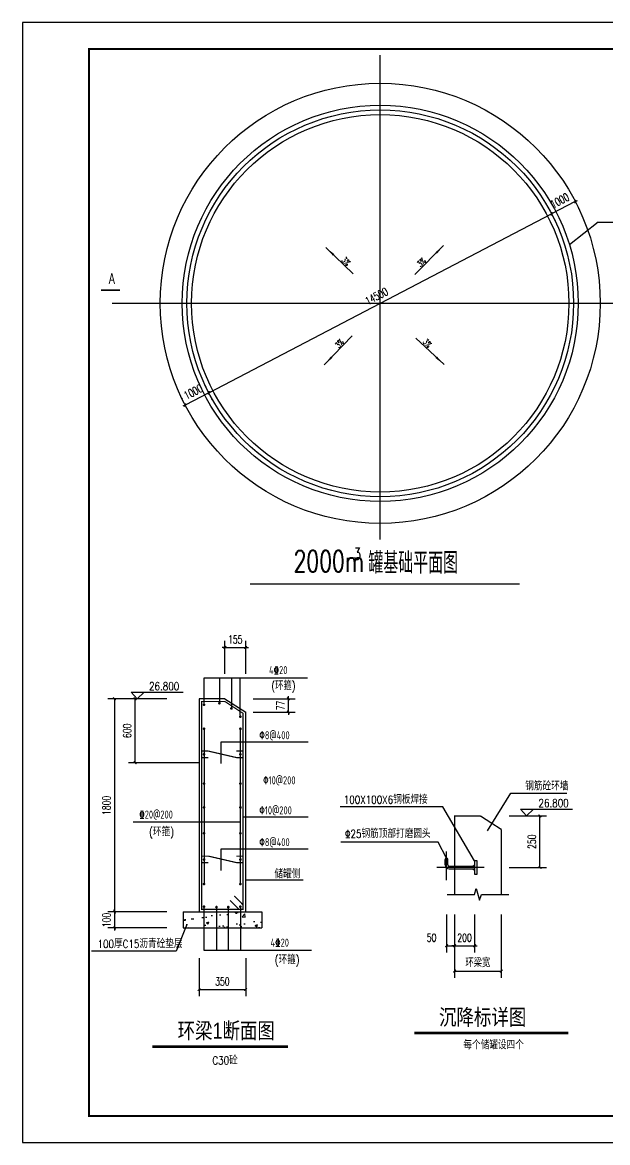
# Model space of a CAD drawing. Extents: x -957741 to -898341, y 205075 to 247075.
# Drawn here: x -957741 to -935798, y 205075 to 247075 of the extents above; entities that cross this region are included whole.
import ezdxf
from ezdxf.enums import TextEntityAlignment as Align

# ---------------------------------------------------------------- set-up
doc = ezdxf.new("R2010")
doc.units = 0
doc.header["$LTSCALE"] = 1000
doc.linetypes.add('ACAD_ISO04W100', pattern=[30.5, 24, -3, 0.5, -3])
doc.layers.get('0').update_dxf_attribs({"linetype": 'CONTINUOUS'})
doc.layers.get('Defpoints').update_dxf_attribs({"linetype": 'CONTINUOUS'})
doc.layers.add('OTHER', color=7, linetype='CONTINUOUS')
doc.layers.add('TEXT', color=7, linetype='CONTINUOUS')
doc.styles.add('_HZTCH', font='txt.shx', dxfattribs={"width": 0.8, "bigfont": '!hztxt.shx'})
doc.styles.add('_HZTXT', font='txt', dxfattribs={"width": 0.8, "bigfont": 'HZTXT'})
doc.styles.add('_SIMPLEX', font='SIMPLEX.shx', dxfattribs={"width": 0.8})
doc.styles.add('A', font='arial.ttf')
doc.styles.add('DIM_FONT', font='SIMPLEX', dxfattribs={"width": 0.7, "bigfont": 'GBCBIG'})
doc.styles.add('HZ', font='txt.shx', dxfattribs={"width": 0.7, "height": 5, "bigfont": 'hztxt.shx'})
doc.styles.get("Standard").update_dxf_attribs({"font": 'tssdeng.shx', "height": 3, "bigfont": 'ahztxt.shx'})
doc.dimstyles.new('DIMN', dxfattribs={"dimtxt": 300, "dimasz": 100, "dimexe": 250, "dimexo": 300, "dimgap": 150, "dimtad": 1, "dimdec": 0, "dimzin": 0, "dimdsep": 46, "dimtxsty": 'DIM_FONT', "dimblk": 'ARCHTICK', "dimcen": 0.09, "dimclrt": 7, "dimazin": 2, "dimtfac": 1, "dimtdec": 0, "dimtix": 1, "dimtmove": 2, "dimatfit": 3, "dimldrblk": 'ARCHTICK', "dimfxl": 1, "dimtolj": 1, "dimtzin": 0, "dimarcsym": 0})

# ---------------------------------------------------------------- blocks, each defined once
blk = doc.blocks.new('_ArchTick')
at = {"color": 0, "linetype": 'ByBlock', "const_width": 0.4}
blk.add_lwpolyline([(-0.5, -0.5), (0.5, 0.5)], dxfattribs=at)
blk = doc.blocks.new('*D85')
at = {"layer": 'Defpoints', "color": 0, "transparency": 16777216}
for p in [(-937009, 240357), (-937896, 239895), (-937896, 239895)]:
    blk.add_point(p, dxfattribs=at)
at = {"layer": 'OTHER', "color": 0, "lineweight": -2, "transparency": 16777216}
for p, q in [((-937009, 240357), (-937896, 239895)), ((-937009, 240357), (-936921, 240403)), ((-937896, 239895), (-937985, 239848)), ((-936871, 240091), (-936894, 240136)), ((-937757, 239629), (-937781, 239673))]:
    blk.add_line(p, q, dxfattribs=at)
at = {"layer": 'OTHER', "color": 0, "lineweight": -2, "transparency": 16777216, "xscale": 100, "yscale": 100, "zscale": 100}
for p, rotation in [((-937009, 240357), 207.5466271343688), ((-937896, 239895), 27.54662713436881)]:
    blk.add_blockref('_ArchTick', p, dxfattribs=dict(at, rotation=rotation))
at = {"layer": 'OTHER', "color": 7, "transparency": 16777216, "insert": (-937592, 240392), "char_height": 300, "attachment_point": 5, "rotation": 27.5466, "style": 'DIM_FONT'}
blk.add_mtext('\\A1;1000', dxfattribs=at)
blk = doc.blocks.new('*D84')
at = {"layer": 'Defpoints', "color": 0, "transparency": 16777216}
for p in [(-937896, 239895), (-937896, 239895), (-950752, 233189)]:
    blk.add_point(p, dxfattribs=at)
at = {"layer": 'OTHER', "color": 0, "lineweight": -2, "transparency": 16777216}
for p, q in [((-950752, 233189), (-937896, 239895)), ((-937757, 239629), (-937781, 239673)), ((-950614, 232923), (-950637, 232967))]:
    blk.add_line(p, q, dxfattribs=at)
at = {"layer": 'OTHER', "color": 0, "lineweight": -2, "transparency": 16777216, "xscale": 100, "yscale": 100, "zscale": 100}
for p, rotation in [((-937896, 239895), 27.54662713436542), ((-950752, 233189), 207.5466271343654)]:
    blk.add_blockref('_ArchTick', p, dxfattribs=dict(at, rotation=rotation))
at = {"layer": 'OTHER', "color": 7, "transparency": 16777216, "insert": (-944463, 236808), "char_height": 300, "attachment_point": 5, "rotation": 27.5466, "style": 'DIM_FONT'}
blk.add_mtext('\\A1;14500', dxfattribs=at)
blk = doc.blocks.new('_ARROW')
blk.add_solid([(0, 0), (-1, 0.1), (-1, -0.1)])
blk = doc.blocks.new('*D83')
at = {"layer": 'Defpoints', "color": 0, "transparency": 16777216}
for p in [(-950752, 233189), (-951639, 232726), (-951639, 232726)]:
    blk.add_point(p, dxfattribs=at)
at = {"layer": 'OTHER', "color": 0, "lineweight": -2, "transparency": 16777216}
for p, q in [((-950752, 233189), (-951639, 232726)), ((-950891, 233455), (-950868, 233411)), ((-950752, 233189), (-950664, 233235)), ((-951778, 232992), (-951755, 232948)), ((-951639, 232726), (-951728, 232680))]:
    blk.add_line(p, q, dxfattribs=at)
at = {"layer": 'OTHER', "color": 0, "lineweight": -2, "transparency": 16777216, "xscale": 100, "yscale": 100, "zscale": 100}
for p, rotation in [((-950752, 233189), 207.5466271343689), ((-951639, 232726), 27.5466271343689)]:
    blk.add_blockref('_ArchTick', p, dxfattribs=dict(at, rotation=rotation))
at = {"layer": 'OTHER', "color": 7, "transparency": 16777216, "insert": (-951334, 233224), "char_height": 300, "attachment_point": 5, "rotation": 27.5466, "style": 'DIM_FONT'}
blk.add_mtext('\\A1;1000', dxfattribs=at)
blk = doc.blocks.new('*D81')
at = {"layer": 'Defpoints', "color": 0, "transparency": 16777216}
for p in [(-952328, 213721), (-954288, 213121), (-952328, 213121)]:
    blk.add_point(p, dxfattribs=at)
at = {"layer": 'OTHER', "color": 0, "lineweight": -2, "transparency": 16777216}
for p, q in [((-954288, 213721), (-954288, 213821)), ((-952328, 213721), (-954538, 213721)), ((-954288, 213721), (-954288, 213121)), ((-952328, 213121), (-954538, 213121)), ((-954288, 213121), (-954288, 213021))]:
    blk.add_line(p, q, dxfattribs=at)
at = {"layer": 'OTHER', "color": 0, "lineweight": -2, "transparency": 16777216, "xscale": 100, "yscale": 100, "zscale": 100}
for p, rotation in [((-954288, 213721), 270), ((-954288, 213121), 90)]:
    blk.add_blockref('_ArchTick', p, dxfattribs=dict(at, rotation=rotation))
at = {"layer": 'OTHER', "color": 7, "transparency": 16777216, "insert": (-954588, 213421), "char_height": 300, "attachment_point": 5, "rotation": 90, "style": 'DIM_FONT'}
blk.add_mtext('\\A1;100', dxfattribs=at)
blk = doc.blocks.new('*D75')
at = {"layer": 'Defpoints', "color": 0, "transparency": 16777216}
for p in [(-939787, 217320), (-938335, 217320), (-939787, 215390)]:
    blk.add_point(p, dxfattribs=at)
at = {"layer": 'OTHER', "color": 0, "lineweight": -2, "transparency": 16777216}
for p, q in [((-939487, 217320), (-938085, 217320)), ((-938335, 215390), (-938335, 217320)), ((-939487, 215390), (-938085, 215390))]:
    blk.add_line(p, q, dxfattribs=at)
at = {"layer": 'OTHER', "color": 0, "lineweight": -2, "transparency": 16777216, "xscale": 100, "yscale": 100, "zscale": 100}
for p, rotation in [((-938335, 217320), 90), ((-938335, 215390), 270)]:
    blk.add_blockref('_ArchTick', p, dxfattribs=dict(at, rotation=rotation))
at = {"layer": 'OTHER', "color": 7, "transparency": 16777216, "insert": (-938635, 216355), "char_height": 300, "attachment_point": 5, "rotation": 90, "style": 'DIM_FONT'}
blk.add_mtext('\\A1;250', dxfattribs=at)
blk = doc.blocks.new('*D74')
at = {"layer": 'Defpoints', "color": 0, "transparency": 16777216}
for p in [(-941537, 213928), (-940787, 213928), (-940787, 212457)]:
    blk.add_point(p, dxfattribs=at)
at = {"layer": 'OTHER', "color": 0, "lineweight": -2, "transparency": 16777216}
for p, q in [((-941537, 213628), (-941537, 212207)), ((-940787, 213628), (-940787, 212207)), ((-941537, 212457), (-941637, 212457)), ((-941537, 212457), (-940787, 212457)), ((-940787, 212457), (-940687, 212457))]:
    blk.add_line(p, q, dxfattribs=at)
at = {"layer": 'OTHER', "color": 0, "lineweight": -2, "transparency": 16777216, "xscale": 100, "yscale": 100, "zscale": 100}
blk.add_blockref('_ArchTick', (-941537, 212457), dxfattribs=at)
at = {"layer": 'OTHER', "color": 0, "lineweight": -2, "transparency": 16777216, "xscale": 100, "yscale": 100, "zscale": 100, "rotation": 180}
blk.add_blockref('_ArchTick', (-940787, 212457), dxfattribs=at)
at = {"layer": 'OTHER', "color": 7, "transparency": 16777216, "insert": (-941162, 212757), "char_height": 300, "attachment_point": 5, "style": 'DIM_FONT'}
blk.add_mtext('\\A1;200', dxfattribs=at)
blk = doc.blocks.new('*D73')
at = {"layer": 'Defpoints', "color": 0, "transparency": 16777216}
for p in [(-941837, 213928), (-941537, 213928), (-941537, 212457)]:
    blk.add_point(p, dxfattribs=at)
at = {"layer": 'OTHER', "color": 0, "lineweight": -2, "transparency": 16777216}
for p, q in [((-941837, 213628), (-941837, 212207)), ((-941537, 213628), (-941537, 212207)), ((-941837, 212457), (-941537, 212457))]:
    blk.add_line(p, q, dxfattribs=at)
at = {"layer": 'OTHER', "color": 0, "lineweight": -2, "transparency": 16777216, "xscale": 100, "yscale": 100, "zscale": 100, "rotation": 180}
blk.add_blockref('_ArchTick', (-941837, 212457), dxfattribs=at)
at = {"layer": 'OTHER', "color": 0, "lineweight": -2, "transparency": 16777216, "xscale": 100, "yscale": 100, "zscale": 100}
blk.add_blockref('_ArchTick', (-941537, 212457), dxfattribs=at)
at = {"layer": 'OTHER', "color": 7, "transparency": 16777216, "insert": (-942398, 212757), "char_height": 300, "attachment_point": 5, "style": 'DIM_FONT'}
blk.add_mtext('\\A1;50', dxfattribs=at)
blk = doc.blocks.new('*D2')
at = {"layer": 'Defpoints', "color": 0, "transparency": 16777216}
for p in [(-941537, 213928), (-939787, 213928), (-939787, 211505)]:
    blk.add_point(p, dxfattribs=at)
at = {"layer": 'OTHER', "color": 0, "lineweight": -2, "transparency": 16777216}
for p, q in [((-941537, 213628), (-941537, 211255)), ((-939787, 213628), (-939787, 211255)), ((-941537, 211505), (-939787, 211505))]:
    blk.add_line(p, q, dxfattribs=at)
at = {"layer": 'OTHER', "color": 0, "lineweight": -2, "transparency": 16777216, "xscale": 100, "yscale": 100, "zscale": 100, "rotation": 180}
blk.add_blockref('_ArchTick', (-941537, 211505), dxfattribs=at)
at = {"layer": 'OTHER', "color": 0, "lineweight": -2, "transparency": 16777216, "xscale": 100, "yscale": 100, "zscale": 100}
blk.add_blockref('_ArchTick', (-939787, 211505), dxfattribs=at)
at = {"layer": 'OTHER', "color": 7, "transparency": 16777216, "insert": (-940662, 211805), "char_height": 300, "attachment_point": 5, "style": '_HZTCH'}
blk.add_mtext('\\A1;环梁宽', dxfattribs=at)
blk = doc.blocks.new('*D72')
at = {"layer": 'Defpoints', "color": 0, "transparency": 16777216}
for p in [(-952328, 221714), (-954288, 213721), (-952328, 213721)]:
    blk.add_point(p, dxfattribs=at)
at = {"layer": 'OTHER', "color": 0, "lineweight": -2, "transparency": 16777216}
for p, q in [((-952328, 221714), (-954538, 221714)), ((-954288, 221714), (-954288, 213721)), ((-952328, 213721), (-954538, 213721))]:
    blk.add_line(p, q, dxfattribs=at)
at = {"layer": 'OTHER', "color": 0, "lineweight": -2, "transparency": 16777216, "xscale": 100, "yscale": 100, "zscale": 100}
for p, rotation in [((-954288, 221714), 90), ((-954288, 213721), 270)]:
    blk.add_blockref('_ArchTick', p, dxfattribs=dict(at, rotation=rotation))
at = {"layer": 'OTHER', "color": 7, "transparency": 16777216, "insert": (-954588, 217718), "char_height": 300, "attachment_point": 5, "rotation": 90, "style": 'DIM_FONT'}
blk.add_mtext('\\A1;1800', dxfattribs=at)
blk = doc.blocks.new('*D71')
at = {"layer": 'Defpoints', "color": 0, "transparency": 16777216}
for p in [(-951118, 211994), (-949368, 211994), (-949368, 210814)]:
    blk.add_point(p, dxfattribs=at)
at = {"layer": 'OTHER', "color": 0, "lineweight": -2, "transparency": 16777216}
for p, q in [((-951118, 211994), (-951118, 210564)), ((-949368, 211994), (-949368, 210564)), ((-951118, 210814), (-949368, 210814))]:
    blk.add_line(p, q, dxfattribs=at)
at = {"layer": 'OTHER', "color": 0, "lineweight": -2, "transparency": 16777216, "xscale": 100, "yscale": 100, "zscale": 100, "rotation": 180}
blk.add_blockref('_ArchTick', (-951118, 210814), dxfattribs=at)
at = {"layer": 'OTHER', "color": 0, "lineweight": -2, "transparency": 16777216, "xscale": 100, "yscale": 100, "zscale": 100}
blk.add_blockref('_ArchTick', (-949368, 210814), dxfattribs=at)
at = {"layer": 'OTHER', "color": 7, "transparency": 16777216, "insert": (-950243, 211114), "char_height": 300, "attachment_point": 5, "style": 'DIM_FONT'}
blk.add_mtext('\\A1;350', dxfattribs=at)
blk = doc.blocks.new('*D70')
at = {"layer": 'Defpoints', "color": 0, "transparency": 16777216}
for p in [(-949088, 221714), (-947765, 221714), (-949088, 221214)]:
    blk.add_point(p, dxfattribs=at)
at = {"layer": 'OTHER', "color": 0, "lineweight": -2, "transparency": 16777216}
for p, q in [((-947765, 221714), (-947765, 221814)), ((-949088, 221714), (-947515, 221714)), ((-947765, 221214), (-947765, 221714)), ((-949088, 221214), (-947515, 221214)), ((-947765, 221214), (-947765, 221114))]:
    blk.add_line(p, q, dxfattribs=at)
at = {"layer": 'OTHER', "color": 0, "lineweight": -2, "transparency": 16777216, "xscale": 100, "yscale": 100, "zscale": 100}
for p, rotation in [((-947765, 221714), 270), ((-947765, 221214), 90)]:
    blk.add_blockref('_ArchTick', p, dxfattribs=dict(at, rotation=rotation))
at = {"layer": 'OTHER', "color": 7, "transparency": 16777216, "insert": (-948065, 221464), "char_height": 300, "attachment_point": 5, "rotation": 90, "style": 'DIM_FONT'}
blk.add_mtext('\\A1;77', dxfattribs=at)
blk = doc.blocks.new('*D69')
at = {"layer": 'Defpoints', "color": 0, "transparency": 16777216}
for p in [(-949368, 223640), (-950150, 222656), (-949368, 222656)]:
    blk.add_point(p, dxfattribs=at)
at = {"layer": 'OTHER', "color": 0, "lineweight": -2, "transparency": 16777216}
for p, q in [((-950150, 222656), (-950150, 223890)), ((-949368, 222656), (-949368, 223890)), ((-950150, 223640), (-950250, 223640)), ((-950150, 223640), (-949368, 223640)), ((-949368, 223640), (-949268, 223640))]:
    blk.add_line(p, q, dxfattribs=at)
at = {"layer": 'OTHER', "color": 0, "lineweight": -2, "transparency": 16777216, "xscale": 100, "yscale": 100, "zscale": 100}
blk.add_blockref('_ArchTick', (-950150, 223640), dxfattribs=at)
at = {"layer": 'OTHER', "color": 0, "lineweight": -2, "transparency": 16777216, "xscale": 100, "yscale": 100, "zscale": 100, "rotation": 180}
blk.add_blockref('_ArchTick', (-949368, 223640), dxfattribs=at)
at = {"layer": 'OTHER', "color": 7, "transparency": 16777216, "insert": (-949759, 223940), "char_height": 300, "attachment_point": 5, "style": 'DIM_FONT'}
blk.add_mtext('\\A1;155', dxfattribs=at)
blk = doc.blocks.new('*D87')
at = {"layer": 'Defpoints', "color": 0, "transparency": 16777216}
for p in [(-953514, 221714), (-952408, 221714), (-952408, 219314)]:
    blk.add_point(p, dxfattribs=at)
at = {"layer": 'OTHER', "color": 0, "lineweight": -2, "transparency": 16777216}
for p, q in [((-952408, 221714), (-953764, 221714)), ((-953514, 219314), (-953514, 221714)), ((-952408, 219314), (-953764, 219314))]:
    blk.add_line(p, q, dxfattribs=at)
at = {"layer": 'OTHER', "color": 0, "lineweight": -2, "transparency": 16777216, "xscale": 100, "yscale": 100, "zscale": 100}
for p, rotation in [((-953514, 221714), 90), ((-953514, 219314), 270)]:
    blk.add_blockref('_ArchTick', p, dxfattribs=dict(at, rotation=rotation))
at = {"layer": 'OTHER', "color": 7, "transparency": 16777216, "insert": (-953814, 220514), "char_height": 300, "attachment_point": 5, "rotation": 90, "style": 'DIM_FONT'}
blk.add_mtext('\\A1;600', dxfattribs=at)

msp = doc.modelspace()

# ---------------------------------------------------------------- hatches: boundary and pattern name
at = {"layer": 'OTHER'}
h = msp.add_hatch(color=256, dxfattribs=at)
h.paths.add_polyline_path([(-940787.2, 215440.1), (-940787.2, 215489.4), (-940846.1, 215440.1)])
h.paths.add_polyline_path([(-940787.2, 215290.8), (-940787.2, 215340.1), (-940846.1, 215340.1)])
h = msp.add_hatch(dxfattribs=at)
h.set_pattern_fill('AR-CONC', color=256, scale=5, style=0)
h.set_pattern_definition([(50, (-1442048.9, 248463.65), (910.9233, -79.6954), [95.25, -1047.75]), (355, (-1442048.9, 248463.7), (-176.2141, 955.2832), [76.2, -838.2]), (100.451, (-1441973, 248457), (734.7125, 875.5834), [80.95, -890.45]), (46.1842, (-1442048.9, 248717.7), (1355.3952, -210.2116), [142.875, -1571.625]), (96.6356, (-1441936, 248700.1), (1187.021, 1237.1278), [121.425, -1335.675]), (351.184, (-1442048.9, 248717.7), (1187.023, 1237.1256), [114.3, -1257.3]), (21, (-1441921.9, 248654.15), (758.0744, -511.3276), [95.25, -1047.75]), (326, (-1441921.9, 248654.2), (309.0101, 920.9398), [76.2, -838.2]), (71.4514, (-1441858.7, 248611.5), (1067.0825, 409.6143), [80.95, -890.45]), (37.5, (-1442048.9, 248463.65), (15.44302, 422.7752), [0, -828.04, 0, -850.9, 0, -841.375]), (7.5, (-1442048.9, 248463.65), (334.0983, 500.90287), [0, -485.14, 0, -808.99, 0, -320.675]), (327.5, (-1442332.13, 248463.65), (677.95298, -28.64372), [0, -317.5, 0, -990.6, 0, -1314.45]), (317.5, (-1442459.1, 248463.65), (740.6459, 127.13246), [0, -412.75, 0, -657.86, 0, -933.45])])
h.paths.add_polyline_path([(-950933.3, 213121.3), (-950933.3, 213721.3), (-951718.5, 213721.3), (-951718.5, 213121.3)])
h.paths.add_polyline_path([(-950462.8, 213721.3), (-950933.3, 213721.3), (-950933.3, 213121.3), (-950462.8, 213121.3)])
h.paths.add_polyline_path([(-950462.8, 213121.3), (-950024.2, 213121.3), (-950024.2, 213721.3), (-950462.8, 213721.3)])
h.paths.add_polyline_path([(-949560, 213721.3), (-950024.2, 213721.3), (-950024.2, 213121.3), (-949560, 213121.3)])
h.paths.add_polyline_path([(-949560, 213721.3), (-949560, 213121.3), (-948768.5, 213121.3), (-948768.5, 213721.3)])

# ---------------------------------------------------------------- linework, layer by layer
for p, q in [((-944331.9, 227684), (-944331.9, 245843.9)), ((-936149.8, 239581.6), (-937232.2, 238740.3)), ((-936149.8, 239581.6), (-934566.6, 239581.6)), ((-954369.4, 236541.8), (-934356.1, 236541.8)), ((-950921.5, 221549.3), (-950921.5, 222505.4)), ((-950921.5, 222505.4), (-947053.3, 222505.4)), ((-950340.8, 221549.3), (-950340.8, 222505.4)), ((-949891.3, 221351.8), (-949891.3, 222505.4)), ((-949573.2, 221104.8), (-949573.2, 222505.4)), ((-950915.4, 214748.6), (-950915.4, 220582.9)), ((-949568.1, 214743.1), (-949568.1, 220582.9)), ((-950288.1, 219283.2), (-950288.1, 220101.2)), ((-950288.1, 220101.2), (-947027.2, 220101.2)), ((-940307.2, 216763.3), (-939431.8, 218169.9)), ((-939431.8, 218169.9), (-937322.9, 218169.9)), ((-941981.7, 217666.4), (-945829.5, 217666.4)), ((-940787.2, 215640.1), (-941981.7, 217666.4)), ((-949468.5, 217287), (-947027.2, 217287)), ((-953591.2, 217104.9), (-949568.1, 217104.9)), ((-942148.1, 216336.2), (-945806.5, 216336.2)), ((-941837.2, 215740.1), (-942148.1, 216336.2)), ((-950288.1, 216092.6), (-947027.2, 216092.6)), ((-950288.1, 215274.6), (-950288.1, 216092.6)), ((-941887.2, 215490.1), (-941887.2, 215690.1)), ((-941787.2, 215490.1), (-941787.2, 215690.1)), ((-940846.1, 215440.1), (-940787.2, 215489.4)), ((-940787.2, 215640.1), (-940787.2, 215140.1)), ((-940687.2, 215640.1), (-940787.2, 215640.1)), ((-940687.2, 215140.1), (-940687.2, 215640.1)), ((-941737.2, 215440.1), (-940787.2, 215440.1)), ((-941737.2, 215340.1), (-940787.2, 215340.1)), ((-940846.1, 215340.1), (-940787.2, 215290.8)), ((-940787.2, 215440.1), (-940787.2, 215340.1)), ((-940787.2, 215140.1), (-940687.2, 215140.1)), ((-949368.5, 214922.9), (-947219.6, 214922.9)), ((-941817.2, 214382.4), (-940792.2, 214382.4)), ((-940792.2, 214382.4), (-940722.2, 214602.4)), ((-940722.2, 214602.4), (-940602.2, 214162.4)), ((-940602.2, 214162.4), (-940532.2, 214382.4)), ((-940532.2, 214382.4), (-939507.2, 214382.4)), ((-950933.3, 213867.9), (-950933.3, 212286)), ((-950462.8, 213867.9), (-950462.8, 212286)), ((-950024.2, 213867.9), (-950024.2, 212286)), ((-949560, 213867.9), (-949560, 212286)), ((-951570.3, 213256.7), (-951971.1, 212255.3)), ((-951971.1, 212255.3), (-955154.5, 212255.3)), ((-950933.3, 212286), (-946899.2, 212286))]:
    msp.add_line(p, q, dxfattribs=at)
at = {"layer": 'OTHER', "color": 2}
for p, q in [((-951118.5, 221713.8), (-951118.5, 213721.3)), ((-950149.6, 221713.8), (-951118.5, 221713.8)), ((-950149.6, 221713.8), (-949368.5, 221213.8)), ((-949368.5, 213721.3), (-949368.5, 221213.8)), ((-940568.4, 217320.4), (-939787.2, 216820.4)), ((-951718.5, 213721.3), (-948768.5, 213721.3)), ((-951718.5, 213721.3), (-951718.5, 213121.3)), ((-948768.5, 213721.3), (-948768.5, 213121.3)), ((-951718.5, 213121.3), (-948768.5, 213121.3))]:
    msp.add_line(p, q, dxfattribs=at)
at = {"layer": 'OTHER', "linetype": 'ACAD_ISO04W100', "ltscale": 0.1}
for p, q in [((-941837.2, 214910.7), (-941837.2, 215987.3)), ((-940420.9, 215390.1), (-942200.9, 215390.1))]:
    msp.add_line(p, q, dxfattribs=at)
at = {"layer": 'OTHER', "linetype": 'Continuous'}
msp.add_lwpolyline([(-957741.5, 205074.7), (-898341.5, 205074.7), (-898341.5, 247074.7), (-957741.5, 247074.7)], close=True, dxfattribs=at)
at = {"layer": 'OTHER', "ltscale": 1.1, "const_width": 70}
msp.add_lwpolyline([(-955241.5, 206074.7), (-899341.5, 206074.7), (-899341.5, 246074.7), (-955241.5, 246074.7)], close=True, dxfattribs=at)
at = {"layer": 'OTHER'}
for points in [[(-946362.6, 238636.8), (-945336.9, 237648.7)], [(-941946.3, 238709), (-943028.8, 237627.6)], [(-946420.5, 234239.1), (-945374.1, 235320.5)], [(-941930.2, 234245.3), (-942992.5, 235233.4)]]:
    msp.add_lwpolyline(points, dxfattribs=at)
for points, const_width in [([(-954793.1, 237036.2), (-954079.9, 237036.2)], 60), ([(-949213.3, 226017.6), (-939089.5, 226017.6)], 60), ([(-943044.3, 209184.9), (-937266.6, 209184.9)], 100), ([(-952868.6, 208677.2), (-947785.9, 208677.2)], 100)]:
    msp.add_lwpolyline(points, dxfattribs=dict(at, const_width=const_width))
at = {"layer": 'OTHER', "color": 1, "const_width": 45}
for points in [[(-950149.6, 221613.8), (-951018.5, 221613.8), (-951018.5, 213821.3), (-949468.5, 213821.3), (-949468.5, 213821.3), (-949468.5, 221169.3), (-950149.6, 221613.8)], [(-949715.9, 219754), (-949468.5, 219754)], [(-951018.5, 219510.7), (-950771.4, 219510.7)], [(-951018.5, 215573), (-950771.4, 215573)], [(-949715.9, 215816.4), (-949468.5, 215816.4)], [(-949464.8, 213984.5), (-949797.2, 214319.2)], [(-949621.3, 213823.3), (-949953.7, 214158)]]:
    msp.add_lwpolyline(points, dxfattribs=at)
at = {"layer": 'OTHER', "color": 1, "const_width": 50}
for points in [[(-950956.1, 221490.5, 1), (-950906.1, 221490.5, 1)], [(-950379.3, 221549.3, 1), (-950329.3, 221549.3, 1)], [(-949929.7, 221351.8, 1), (-949879.7, 221351.8, 1)], [(-949593.1, 221046, 1), (-949543.1, 221046, 1)], [(-950956.1, 220589, 1), (-950906.1, 220589, 1)], [(-949593.1, 220589, 1), (-949543.1, 220589, 1)], [(-950956.1, 219632.1, 1), (-950906.1, 219632.1, 1)], [(-949593.1, 219632.1, 1), (-949543.1, 219632.1, 1)], [(-950956.1, 218536.4, 1), (-950906.1, 218536.4, 1)], [(-949593.1, 218536.4, 1), (-949543.1, 218536.4, 1)], [(-950956.1, 217639.6, 1), (-950906.1, 217639.6, 1)], [(-949593.1, 217639.6, 1), (-949543.1, 217639.6, 1)], [(-950956.1, 216672.6, 1), (-950906.1, 216672.6, 1)], [(-949593.1, 216672.6, 1), (-949543.1, 216672.6, 1)], [(-950956.1, 215688.3, 1), (-950906.1, 215688.3, 1)], [(-949593.1, 215688.3, 1), (-949543.1, 215688.3, 1)], [(-950956.1, 214768.1, 1), (-950906.1, 214768.1, 1)], [(-949593.1, 214768.1, 1), (-949543.1, 214768.1, 1)], [(-950956.1, 213920.3, 1), (-950906.1, 213920.3, 1)], [(-950488.7, 213904.2, 1), (-950438.7, 213904.2, 1)], [(-949998.3, 213904.2, -1), (-950048.3, 213904.2, -1)], [(-949593.1, 213920.3, 1), (-949543.1, 213920.3, 1)]]:
    msp.add_lwpolyline(points, format="xyb", close=True, dxfattribs=at)
at = {"layer": 'OTHER', "color": 1}
for points in [[(-951018.5, 219754, 45, 45, 0), (-950771.4, 219754, 45, 45, 0), (-949715.9, 219510.7, 45, 45, 0), (-949468.5, 219510.7, 0, 0, 0)], [(-951018.5, 215816.4, 45, 45, 0), (-950771.4, 215816.4, 45, 45, 0), (-949715.9, 215573, 45, 45, 0), (-949468.5, 215573, 0, 0, 0)]]:
    msp.add_lwpolyline(points, format="xyseb", dxfattribs=at)
at = {"layer": 'OTHER', "color": 2, "const_width": 50}
for points in [[(-940568.4, 217320.4), (-941537.2, 217320.4), (-941537.2, 214382.4)], [(-940568.4, 217320.4), (-939787.2, 216820.4)], [(-939787.2, 214382.4), (-939787.2, 216820.4)]]:
    msp.add_lwpolyline(points, dxfattribs=at)
at = {"layer": 'OTHER', "color": 5}
msp.add_circle((-944324.2, 236541.8), 8250, dxfattribs=at)
at = {"layer": 'OTHER'}
for radius in [7425, 7250, 7075]:
    msp.add_circle((-944324.2, 236541.8), radius, dxfattribs=at)
for centre, radius, start, end in [((-941837.2, 215690.1), 50, 0, 180), ((-941737.2, 215490.1), 150, 180, 270), ((-941737.2, 215490.1), 50, 180, 270)]:
    msp.add_arc(centre, radius, start, end, dxfattribs=at)
at = {"layer": 'TEXT'}
for p, q in [((-953433.4, 221713.8), (-953662.7, 221959.8)), ((-953662.7, 221959.8), (-953178.7, 221959.8)), ((-953433.4, 221713.8), (-953178.7, 221959.8)), ((-953180.8, 221957.7), (-951714.3, 221957.7)), ((-951118.5, 221713.8), (-951118.5, 219313.8)), ((-951118.5, 219313.8), (-953698.5, 219313.8)), ((-938833.5, 217327.9), (-939062.7, 217573.9)), ((-939062.7, 217573.9), (-938578.7, 217573.9)), ((-938833.5, 217327.9), (-938578.7, 217573.9)), ((-938585.5, 217576.5), (-938580.9, 217571.8)), ((-938580.9, 217571.8), (-937114.4, 217571.8)), ((-938578.7, 217573.9), (-937112.2, 217573.9))]:
    msp.add_line(p, q, dxfattribs=at)
at = {"layer": 'TEXT', "const_width": 30}
msp.add_lwpolyline([(-953698.5, 219313.8), (-951118.5, 219313.8)], dxfattribs=at)

# ---------------------------------------------------------------- block references
at = {"layer": 'OTHER', "yscale": 400, "zscale": 400}
for p, xscale, rotation in [((-946362.6, 238636.8), 399.9999999999721, 136.0691402199957), ((-941946.3, 238709), 400.0000000000037, 44.97246754399787), ((-946420.5, 234239.1), 400.0000000000149, 225.9435043729962), ((-941930.2, 234245.3), 399.9999999999657, 317.0728681449942)]:
    msp.add_blockref('_ARROW', p, dxfattribs=dict(at, xscale=xscale, rotation=rotation))

# ---------------------------------------------------------------- texts
at = {"layer": 'OTHER', "style": '_SIMPLEX', "width": 0.6}
for rotation, p in [(315.46593, (-945798.4, 238144.7)), (44.50668, (-942812.9, 237893)), (314.50668, (-942745.5, 235081.8)), (49.46384, (-945871.1, 234844.2))]:
    msp.add_text('3%', height=224, rotation=rotation, dxfattribs=at).set_placement(p)
at = {"layer": 'OTHER'}
for s, height, style, width, p in [('A', 400, 'HZ', 0.7, (-954494.8, 237275.7)), ('2000m', 800, 'HZ', 0.7, (-947573, 226472.2)), ('罐基础平面图', 800, 'HZ', 0.7, (-944768.3, 226409.2)), ('26.800', 300, '_HZTXT', 0.8, (-952991.5, 222036.7)), ('(环箍)', 300, '_HZTCH', 0.8, (-948408.2, 222048.6)), ('钢筋砼环墙', 300, '_HZTXT', 0.8, (-938886.7, 218285.6)), ('100X100X6钢板焊接', 300, '_HZTXT', 0.8, (-945691, 217781.9)), ('26.800', 300, '_HZTXT', 0.8, (-938389.4, 217652.9)), ('(环箍)', 300, '_HZTXT', 0.8, (-952991.5, 216571.1)), ('%%13125钢筋顶部打磨圆头 ', 300, '_HZTXT', 0.8, (-945644, 216504)), ('储罐侧', 300, '_HZTXT', 0.8, (-948290.5, 214990.1)), ('100厚C15沥青砼垫层', 300, '_HZTXT', 0.8, (-954923.1, 212373.6)), ('(环箍)', 300, '_HZTXT', 0.8, (-948282.3, 211774.8)), ('沉降标详图', 600, 'A', 0.8, (-942121.6, 209479.6)), ('环梁1断面图', 600, 'A', 0.8, (-951920.6, 208972)), ('每个储罐设四个', 300, '_HZTXT', 0.8, (-941206.6, 208579.4)), ('C30砼', 300, '_HZTXT', 0.8, (-950618.3, 208004))]:
    msp.add_text(s, height=height, dxfattribs=dict(at, style=style, width=width)).set_placement(p)
at = {"layer": 'OTHER', "style": 'HZ', "width": 0.7}
msp.add_text('3', height=450, dxfattribs=at).set_placement((-945317.6, 227379.8), align=Align.TOP_LEFT)
at = {"layer": 'OTHER', "width": 0.8}
for s, p in [('4%%13220', (-948493.1, 222640.4)), ('%%1308@400', (-948856.9, 220197)), ('%%13010@200', (-948717.8, 218507.7)), ('%%13220@200', (-953359.7, 217223.1)), ('%%13010@200', (-948856.9, 217382.8)), ('%%1308@400', (-948856.9, 216188.4)), ('4%%13220', (-948437.1, 212421))]:
    msp.add_text(s, height=300, dxfattribs=at).set_placement(p)

# ---------------------------------------------------------------- dimensions: what is measured, and where the dimension line sits
at = {"layer": 'OTHER'}
for p1, p2, picture, middle in [((-937009.5, 240357.2), (-937896.1, 239894.7), '*D85', (-937591.5, 240391.9)), ((-950752.3, 233188.9), (-937896.1, 239894.7), '*D84', (-944463, 236807.8)), ((-950752.3, 233188.9), (-951639, 232726.4), '*D83', (-951334.4, 233223.6))]:
    dim = msp.add_aligned_dim(p1=p1, p2=p2, distance=0, dimstyle='DIMN', dxfattribs=at)
    dim.commit()
    dim.dimension.update_dxf_attribs({"geometry": picture, "text_midpoint": middle})
dim = msp.add_linear_dim(base=(-949368.5, 223640), p1=(-950149.6, 222656.4), p2=(-949368.5, 222656.4), text='155', dimstyle='DIMN', override={"dimexo": 0, "dimsah": 1}, dxfattribs=at)
dim.commit()
dim.dimension.update_dxf_attribs({"geometry": '*D69', "text_midpoint": (-949759.1, 223940)})
for p1, p2, distance, text, override, picture, middle in [((-952328.3, 221713.8), (-952328.3, 213721.3), -1960.1, '1800', {"dimexo": 0, "dimsah": 1}, '*D72', (-954588.5, 217717.6)), ((-952328.3, 213721.3), (-952328.3, 213121.3), -1960.1, '100', {"dimexo": 0, "dimsah": 1}, '*D81', (-954588.5, 213421.3)), ((-941537.2, 213927.9), (-939787.2, 213927.9), -2423.2, '环梁宽', {"dimtxsty": '_HZTCH'}, '*D2', (-940662.2, 211804.7)), ((-951118.5, 211994), (-949368.5, 211994), -1180, '350', {"dimexo": 0, "dimsah": 1}, '*D71', (-950243.5, 211114))]:
    dim = msp.add_aligned_dim(p1=p1, p2=p2, distance=distance, text=text, dimstyle='DIMN', override=override, dxfattribs=at)
    dim.commit()
    dim.dimension.update_dxf_attribs({"geometry": picture, "text_midpoint": middle})
for base, p1, p2, text, picture, middle in [((-953513.8, 221713.8), (-952408.5, 219313.8), (-952408.5, 221713.8), '600', '*D87', (-953813.8, 220513.8)), ((-947764.6, 221713.8), (-949087.5, 221213.8), (-949087.5, 221713.8), '77', '*D70', (-948064.6, 221463.8))]:
    dim = msp.add_linear_dim(base=base, p1=p1, p2=p2, angle=90, text=text, dimstyle='DIMN', override={"dimexo": 0, "dimsah": 1}, dxfattribs=at)
    dim.commit()
    dim.dimension.update_dxf_attribs({"geometry": picture, "text_midpoint": middle})
for p1, p2, distance, text, picture, middle in [((-939787.2, 215390.1), (-939787.2, 217320.4), -1451.8, '250', '*D75', (-938635.4, 216355.3)), ((-941537.2, 213927.9), (-940787.2, 213927.9), -1471.2, '200', '*D74', (-941162.2, 212756.7))]:
    dim = msp.add_aligned_dim(p1=p1, p2=p2, distance=distance, text=text, dimstyle='DIMN', dxfattribs=at)
    dim.commit()
    dim.dimension.update_dxf_attribs({"geometry": picture, "text_midpoint": middle})
dim = msp.add_linear_dim(base=(-941537.2, 212456.7), p1=(-941837.2, 213927.9), p2=(-941537.2, 213927.9), angle=0, text='50', dimstyle='DIMN', dxfattribs=at)
dim.commit()
dim.dimension.update_dxf_attribs({"geometry": '*D73', "text_midpoint": (-942397.8, 212756.7), "dimtype": 161})

doc.saveas('drawing.dxf')
